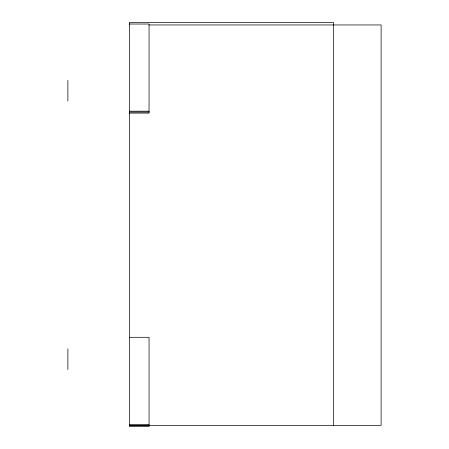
<?xml version="1.0" encoding="UTF-8"?>
<svg xmlns="http://www.w3.org/2000/svg" width="449" height="449" viewBox="0 0 449 449"><rect width="100%" height="100%" fill="white"/><g stroke="black" fill="none" stroke-linecap="round" stroke-linejoin="round"><path stroke-width="0.67" d="M129.379 24.021L149.057 24.021L149.057 113.097L129.379 113.097M149.012 24.953L381.117 24.953L381.117 425.371L129.379 425.371L149.057 425.366M129.379 111.178L149.057 111.178M129.379 112.076L149.057 112.082M129.379 337.306L149.057 337.306L149.057 426.55L129.379 426.544L129.379 22.45L333.545 22.45L333.545 425.371M129.379 424.468L149.057 424.468M67.883 80.371L67.883 101.031M67.883 348.901L67.883 369.561"/></g></svg>
